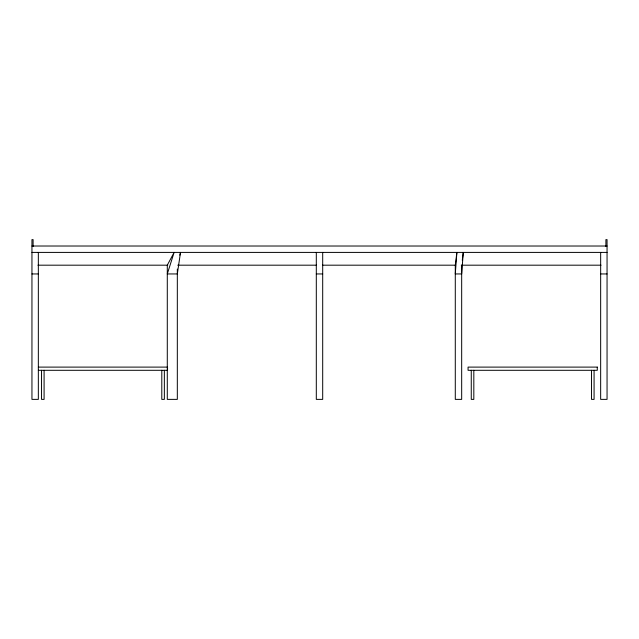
<?xml version="1.0" encoding="UTF-8"?>
<svg xmlns="http://www.w3.org/2000/svg" width="639" height="639" viewBox="0 0 639 639"><rect width="100%" height="100%" fill="white"/><g stroke="black" fill="none" stroke-linecap="round" stroke-linejoin="round"><path stroke-width="0.96" d="M461.677 265.185L461.677 399.375L455.287 399.375L455.287 265.185L456.885 252.405L455.287 273.947L461.677 273.947L463.275 252.405L462.293 260.273M179.831 255.145L180.517 252.405L177.322 273.947L167.29 273.947L174.127 252.405L167.29 265.185L167.29 399.375L177.322 399.375L177.322 269.083M31.95 246.015L607.05 246.023M31.95 252.405L607.05 252.405M37.941 265.185L167.737 265.185M177.722 265.185L316.505 265.185M322.495 265.185L455.287 265.185M461.278 265.185L601.059 265.185M31.95 273.947L38.34 273.947M316.305 273.947L322.695 273.947M600.66 273.947L607.05 273.947M38.34 367.106L167.546 367.106L167.546 370.3L38.34 370.3M605.9 246.47L605.9 239.625L607.05 239.625L607.05 399.375L600.66 399.375L600.66 252.405M594.078 370.3L594.078 399.375L591.522 399.375L591.522 370.3M473.819 370.3L473.819 399.375L471.262 399.375L471.262 370.3M322.695 252.405L322.695 399.375L316.305 399.375L316.305 252.405M164.351 370.3L164.351 399.375L161.795 399.375L161.795 370.3M44.091 370.3L44.091 399.375L41.535 399.375L41.535 370.3M38.34 252.405L38.34 399.375L31.95 399.375L31.95 239.625L33.1 239.625L33.1 246.47M597.273 367.106L468.067 367.106L468.067 370.3L597.273 370.3L597.273 367.106"/></g></svg>
